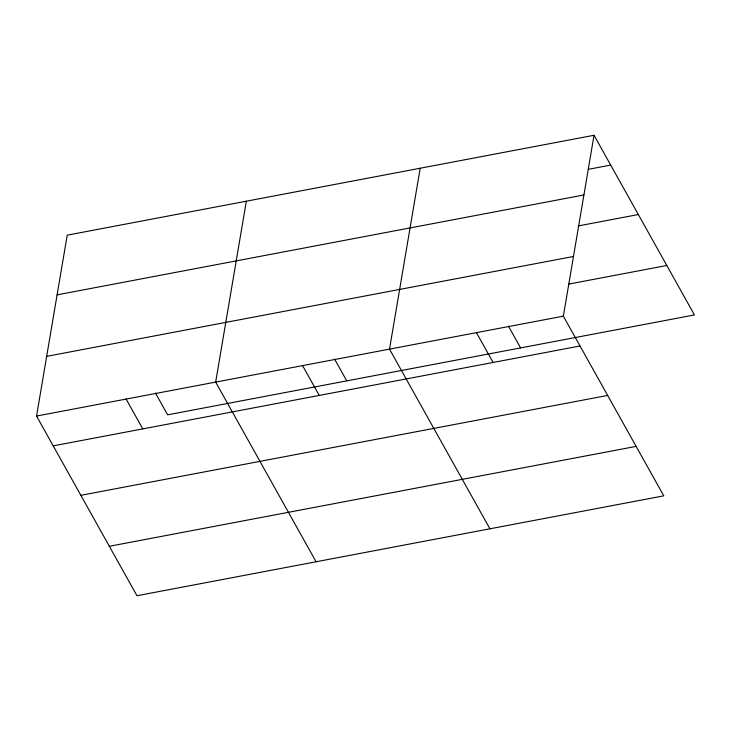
<?xml version="1.0" encoding="UTF-8"?>
<svg xmlns="http://www.w3.org/2000/svg" width="731" height="731" viewBox="0 0 731 731"><rect width="100%" height="100%" fill="white"/><g stroke="black" fill="none" stroke-linecap="round" stroke-linejoin="round"><path stroke-width="1.1" d="M594.029 135.272L563.354 316.167L663.775 495.837L136.971 595.728L36.55 416.058L67.225 235.163L594.029 135.272L694.45 314.942L167.646 414.833L155.484 393.077M246.338 201.199L215.663 382.094L316.084 561.764M420.188 168.231L389.513 349.126L489.925 528.805M588.409 169.309L610.696 165.087M57.1 294.858L583.914 194.967M578.157 225.952L638.337 214.539M46.674 356.362L573.479 256.471M568.745 284.085L666.809 265.49M36.55 416.058L563.354 316.167M53.217 445.873L580.021 345.982M80.849 495.326L607.662 395.434M109.33 546.276L636.134 446.385M508.447 326.145L520.6 347.91M476.429 332.651L493.096 362.466M334.597 359.113L346.759 380.869M302.588 365.61L319.255 395.425M126.107 399.071L142.773 428.896"/></g></svg>
